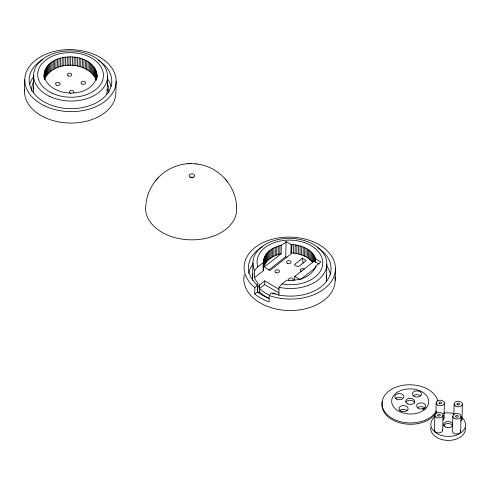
<?xml version="1.0" encoding="UTF-8"?>
<svg xmlns="http://www.w3.org/2000/svg" width="490" height="490" viewBox="0 0 490 490"><rect width="100%" height="100%" fill="white"/><g stroke="black" fill="none" stroke-linecap="round" stroke-linejoin="round"><path stroke-width="0.73" d="M24.5 91.263L24.757 79.827M33.277 89.609L33.602 75.338M44.075 77.524C43.212 49.613 97.596 50.311 96.959 77.677M44.155 77.181L44.216 73.316M44.278 77.463L44.394 72.153M44.694 70.995L44.504 79.343C53.306 59.896 88.127 60.631 96.352 80.244M44.578 79.509L44.143 74.486M44.908 78.21L45.098 69.862M45.423 77.095L45.613 68.747M46.042 76.011L46.232 67.663M46.771 74.952L46.96 66.603M47.597 73.935L47.787 65.587M48.522 72.949L48.712 64.6M49.539 72.018L49.729 63.669M50.648 71.13L50.831 62.781M51.836 70.291L52.026 61.942M53.11 69.513L53.3 61.164M54.451 68.79L54.641 60.442M55.866 68.128L56.056 59.786M57.342 67.54L57.532 59.192M58.874 67.014L59.063 58.665M60.454 66.554L60.644 58.206M62.077 66.168L62.267 57.82M63.737 65.856L63.927 57.508M65.427 65.617L65.617 57.269M67.136 65.458L67.326 57.11M68.857 65.372L69.047 57.024M70.585 65.366L70.774 57.018M72.312 65.433L72.502 57.085M74.033 65.574L74.223 57.232M75.736 65.801L75.925 57.453M77.42 66.095L77.61 57.747M79.074 66.462L79.264 58.114M80.685 66.903L80.874 58.555M82.259 67.418L82.442 59.07M83.778 67.994L83.968 59.645M85.236 68.643L85.425 60.295M86.638 69.347L86.828 60.999M87.967 70.113L88.157 61.765M89.217 70.94L89.407 62.591M90.393 71.816L90.583 63.467M91.477 72.741L91.667 64.392M92.475 73.714L92.665 65.366M93.376 74.725L93.566 66.377M94.184 75.772L94.374 67.424M94.882 76.857L95.072 68.508M95.483 77.965L95.672 69.617M95.973 79.092L96.163 70.744M96.371 79.484L96.542 71.895M96.653 79.888L96.812 73.059M96.879 78.02L96.965 74.229M107.181 90.889L107.506 76.618M116.136 81.407L115.879 92.843A45.699 30.993 1.3 0 1 68.355 123.002A45.699 30.993 1.3 0 1 24.623 89.235M252.601 277.083L252.926 262.812M256.858 285.278L258.199 283.453L257.569 282.742A36.958 25.064 1.3 0 1 254.629 278.216L254.579 270.407L254.114 269.316A36.958 25.064 1.3 0 1 286.932 238.428A36.958 25.064 1.3 0 1 326.665 266.272A36.958 25.064 1.3 0 1 280.047 287.495L279.055 287.269L278.877 295.335M317.244 247.493A41.325 28.028 1.3 0 1 323.957 284.255A41.325 28.028 1.3 0 1 271.221 292.91L269.255 295.531L269.114 301.889A45.699 30.993 1.3 0 1 255.051 294.282L254.714 293.994L254.855 287.642L257.728 285.376L256.803 284.586A41.325 28.028 1.3 0 1 262.756 246.55M257.495 292.156L257.587 287.985L259.529 284.837L259.516 288.586L260.141 289.192A36.958 25.064 1.3 0 0 268.869 294.925M254.714 293.994L257.587 291.728L257.728 285.376M258.598 293.051L259.369 291.795L259.529 284.837M254.414 277.72L263.289 270.725C262.732 263.871 263.014 255.676 269.047 251.137C273.886 246.286 281.579 246.77 286.099 241.588L291.103 244.528C301.154 244.933 315.683 250.151 315.67 262.034M263.289 270.725L263.718 259.627M263.528 267.969L264.012 258.469M263.822 266.817L264.226 265.684L264.416 257.336M264.226 265.684L264.741 264.569L264.931 256.221M259.516 288.586L264.625 284.561L264.71 280.88L278.926 289.229M264.741 264.569L265.366 263.479L265.555 255.131M265.366 263.479L266.088 262.426L266.278 254.077M266.088 262.426L266.915 261.403L267.105 253.054M266.915 261.403L267.84 260.423L268.03 252.074M267.84 260.423L268.857 259.486L269.047 251.137M268.857 259.486L269.966 258.598L270.155 250.255M269.966 258.598L271.16 257.764L271.35 249.416M271.16 257.764L272.428 256.987L272.618 248.638M272.428 256.987L273.775 256.264L273.965 247.916M273.775 256.264L275.19 255.602L275.38 247.254M275.19 255.602L276.666 255.008L276.856 246.66M276.666 255.008L278.197 254.482L278.387 246.133M278.197 254.482L279.778 254.028L279.968 245.68M291.103 244.528L290.913 252.877L291.74 253.367L270.045 270.462L264.208 267.038L281.131 253.704L281.321 245.355M268.747 270.1L285.756 256.693L286.099 241.588M312.889 253.851L312.7 262.199C307.506 256.141 299.396 253.434 291.636 252.907L291.826 244.559M293.357 253.048L293.547 244.7M295.06 253.269L295.25 244.92M294.674 280.151L294.76 276.44L314.182 261.133L319.119 264.03M296.744 253.569L296.928 245.221M298.392 253.936L298.582 245.588M300.009 254.377L300.199 246.029M301.577 254.886L301.767 246.537M303.096 255.468L303.286 247.119M304.56 256.111L304.749 247.762M305.956 256.821L306.146 248.473M307.285 257.587L307.475 249.239M308.541 258.414L308.731 250.065M309.711 259.29L309.901 250.941M310.801 260.214L310.991 251.866M311.799 261.188L311.989 252.84M313.539 261.727L313.692 254.898M314.274 261.293L314.396 255.982M314.886 261.642L314.99 257.085M315.395 262.015L315.48 258.218M315.75 267.883L315.903 265.911L320.858 262.003L315.738 258.996M326.505 278.363L326.83 264.086M335.203 280.317L335.46 268.881M434.489 430.042L434.832 415.116M435.904 413.376L436.143 402.927M442.709 430.134L443.046 415.208M444.02 417.946L444.357 403.025M452.821 416.224L452.484 431.151A4.11 2.787 1.3 0 0 457.127 433.969A4.11 2.787 1.3 0 0 460.557 430.526M453.899 414.485L454.132 404.042M460.698 431.249L461.035 416.322M462.009 419.06L462.352 404.134M97.008 75.405C93.161 98.57 52.363 98.392 44.615 77.996M263.534 260.79L263.479 262.377L257.832 266.829L254.579 270.407M146.069 202.719C147.325 193.93 151.177 185.496 157.137 178.899M315.787 266.364C311.573 277.646 297.675 281.174 286.773 280.176L281.995 283.943L279.055 287.269M272.336 294.012L273.12 292.959L275.313 293.675M157.223 178.807C165.234 169.681 177.104 164.101 189.238 163.666M155.857 180.345L158.46 177.417M259.602 284.904L264.71 280.88M302.428 258.255L294.312 264.649L298.116 266.897L306.238 260.502L302.428 258.255L303.145 263.161M315.027 268.104L300.315 279.698L294.76 276.44M424.542 409.579L423.746 410.185A18.54 12.575 1.3 0 1 392.588 405.163A18.54 12.575 1.3 0 1 413.572 389.121A18.54 12.575 1.3 0 1 424.542 409.579L422.649 408.507M279.778 254.028L281.131 253.704M191.118 163.629L195.302 163.819M186.941 163.813L187.296 163.795M189.024 163.672L191.186 163.623M290.913 252.877L291.636 252.907M197.017 164.015C218.246 166.349 235.874 185.471 236.566 206.811M195.087 163.801L197.378 164.052M281.995 283.943L283.251 284.163A32.867 22.289 1.3 0 0 322.671 264.441A32.867 22.289 1.3 0 0 287.991 240.143A32.867 22.289 1.3 0 0 257.624 266.205L257.832 266.829M285.756 256.693L287.048 257.458M264.625 284.561L278.841 292.91M423.121 408.77L424.493 409.615M254.855 287.642L253.318 286.325A45.699 30.993 1.3 0 1 277.309 238.116A45.699 30.993 1.3 0 1 335.258 271.576A45.699 30.993 1.3 0 1 269.255 295.531M257.587 291.728L258.359 292.383A41.325 28.028 1.3 0 0 268.698 298.355M259.369 291.795L260.068 292.469A36.958 25.064 1.3 0 0 268.796 298.208M225.204 178.954L226.374 180.4M226.454 180.492L227.672 181.992M326.224 275.086A36.958 25.064 1.3 0 1 326.15 281.628M252.877 280.36A36.958 25.064 1.3 0 1 252.95 273.818M334.964 276.942A45.699 30.993 1.3 0 1 288.671 310.507A45.699 30.993 1.3 0 1 244.259 274.7M248.626 273.353A41.325 28.028 1.3 0 1 252.626 264.686M326.75 265.966A41.325 28.028 1.3 0 1 330.56 274.774M289.216 280.427A2.279 1.544 1.3 0 1 289.449 278.253A2.279 1.544 1.3 0 1 292.659 278.455A2.279 1.544 1.3 0 1 292.426 280.629M301.852 271.699A2.279 1.544 1.3 0 1 300.719 269.359A2.279 1.544 1.3 0 1 304.321 269.261M461.837 417.511A17.377 11.784 1.3 0 1 459.822 433.503A17.377 11.784 1.3 0 1 436.131 432.964A17.377 11.784 1.3 0 1 434.838 416.898M443.352 413.235A17.377 11.784 1.3 0 1 453.795 413.536M465.377 427.788A17.377 11.784 1.3 0 1 448.264 440.418A17.377 11.784 1.3 0 1 430.747 427.617M443.646 426.018A4.551 3.087 1.3 0 1 447.75 423.544A4.551 3.087 1.3 0 1 452.405 425.632M442.568 429.412A4.11 2.787 1.3 0 1 438.605 432.872A4.11 2.787 1.3 0 1 434.63 429.32M461.868 418.338A4.11 2.787 1.3 0 1 460.808 421.014M443.879 417.223A4.11 2.787 1.3 0 1 442.819 419.906M436.486 410.871A28.138 19.086 1.3 0 1 431.923 416.206L430.71 417.137A28.138 19.086 1.3 0 1 386.947 414.387A28.138 19.086 1.3 0 1 399.601 386.034A28.138 19.086 1.3 0 1 437.889 401.059M436.461 412.2A28.138 19.086 1.3 0 1 431.892 417.535L430.679 418.46A28.138 19.086 1.3 0 1 397.715 422.172A28.138 19.086 1.3 0 1 382.335 401.776M406.038 401.984A4.551 3.087 1.3 0 1 410.963 400.324A4.551 3.087 1.3 0 1 414.687 403.154M399.76 410.571A4.551 3.087 1.3 0 1 406.97 410.406M395.51 398.584A4.551 3.087 1.3 0 1 402.719 398.419M413.101 395.92A4.551 3.087 1.3 0 1 420.31 395.755M417.351 407.907A4.551 3.087 1.3 0 1 425.21 408.421M107.12 89.247A36.958 25.064 1.3 0 1 106.832 94.154M33.559 92.886A36.958 25.064 1.3 0 1 33.528 86.883M31.666 90.724A38.6 26.172 1.3 0 1 33.51 81.738M107.12 83.012A38.6 26.172 1.3 0 1 108.719 92.628M100.511 61.752A41.325 28.028 1.3 0 1 98.527 101.528A41.325 28.028 1.3 0 1 39.88 99.103A41.325 28.028 1.3 0 1 42.93 59.37M98.429 60.331A41.325 28.028 1.3 0 1 99.409 60.974M29.761 84.078A41.325 28.028 1.3 0 1 34.153 76.14M107.426 78.492A41.325 28.028 1.3 0 1 111.12 86.693M70.866 93.419A2.279 1.544 1.3 0 1 69.537 91.312A2.279 1.544 1.3 0 1 72.728 90.638A2.279 1.544 1.3 0 1 73.5 92.861M236.474 206.976A45.515 30.864 1.3 0 1 189.41 239.788A45.515 30.864 1.3 0 1 146.179 203.564M189.9 177.454A3.669 2.487 1.3 0 1 193.777 177.539M423.14 408.764L422.013 409.003A4.551 3.087 1.3 0 1 416.782 405.126A4.551 3.087 1.3 0 1 424.083 403.607A4.551 3.087 1.3 0 1 423.14 408.764M287.563 263.43A2.279 1.544 1.3 0 0 291.109 262.309A2.279 1.544 1.3 0 0 287.844 260.766A2.279 1.544 1.3 0 0 287.563 263.43M275.894 272.624A2.279 1.544 1.3 0 0 279.447 271.503A2.279 1.544 1.3 0 0 276.182 269.959A2.279 1.544 1.3 0 0 275.894 272.624M445.226 426.937A4.551 3.087 1.3 0 0 452.65 425.222A4.551 3.087 1.3 0 0 446.635 421.694A4.551 3.087 1.3 0 0 445.226 426.937M438.054 415.857A1.366 0.925 1.3 0 0 440.283 415.342A1.366 0.925 1.3 0 0 438.477 414.283A1.366 0.925 1.3 0 0 438.054 415.857M439.371 403.668A1.366 0.925 1.3 0 0 441.594 403.154A1.366 0.925 1.3 0 0 439.793 402.1A1.366 0.925 1.3 0 0 439.371 403.668M456.043 416.972A1.366 0.925 1.3 0 0 458.273 416.457A1.366 0.925 1.3 0 0 456.466 415.398A1.366 0.925 1.3 0 0 456.043 416.972M457.36 404.783A1.366 0.925 1.3 0 0 459.583 404.268A1.366 0.925 1.3 0 0 457.783 403.209A1.366 0.925 1.3 0 0 457.36 404.783M436.039 417.1A4.11 2.787 1.3 0 0 442.905 415.93A4.11 2.787 1.3 0 0 437.87 412.458A4.11 2.787 1.3 0 0 436.039 417.1M454.028 418.209A4.11 2.787 1.3 0 0 460.9 417.039A4.11 2.787 1.3 0 0 455.859 413.572A4.11 2.787 1.3 0 0 454.028 418.209M455.339 406.02A4.11 2.787 1.3 0 0 462.211 404.856A4.11 2.787 1.3 0 0 457.176 401.384A4.11 2.787 1.3 0 0 455.339 406.02M437.35 404.912A4.11 2.787 1.3 0 0 444.222 403.742A4.11 2.787 1.3 0 0 439.187 400.269A4.11 2.787 1.3 0 0 437.35 404.912M407.251 403.668A4.551 3.087 1.3 0 0 414.675 401.953A4.551 3.087 1.3 0 0 408.66 398.419A4.551 3.087 1.3 0 0 407.251 403.668M401.016 411.135A4.551 3.087 1.3 0 0 408.127 408.923A4.551 3.087 1.3 0 0 401.635 405.812A4.551 3.087 1.3 0 0 401.016 411.135M396.765 399.148A4.551 3.087 1.3 0 0 403.876 396.937A4.551 3.087 1.3 0 0 397.384 393.825A4.551 3.087 1.3 0 0 396.765 399.148M414.356 396.477A4.551 3.087 1.3 0 0 421.474 394.266A4.551 3.087 1.3 0 0 414.975 391.155A4.551 3.087 1.3 0 0 414.356 396.477M44.78 105.944A45.699 30.993 1.3 0 0 116.02 83.435A45.699 30.993 1.3 0 0 50.544 52.473A45.699 30.993 1.3 0 0 44.78 105.944M52.118 93.161A32.867 22.289 1.3 0 0 103.347 76.967A32.867 22.289 1.3 0 0 56.264 54.702A32.867 22.289 1.3 0 0 52.118 93.161M49.796 96.463A36.958 25.064 1.3 0 0 107.408 78.253A36.958 25.064 1.3 0 0 54.457 53.214A36.958 25.064 1.3 0 0 49.796 96.463M82.002 84.035A2.279 1.544 1.3 0 0 85.548 82.914A2.279 1.544 1.3 0 0 82.289 81.377A2.279 1.544 1.3 0 0 82.002 84.035M68.239 75.956A2.279 1.544 1.3 0 0 71.785 74.835A2.279 1.544 1.3 0 0 68.526 73.298A2.279 1.544 1.3 0 0 68.239 75.956M56.577 85.15A2.279 1.544 1.3 0 0 60.123 84.029A2.279 1.544 1.3 0 0 56.865 82.485A2.279 1.544 1.3 0 0 56.577 85.15M190.383 177.294A2.762 1.874 1.3 0 0 194.634 175.861A2.762 1.874 1.3 0 0 190.616 174.054A2.762 1.874 1.3 0 0 190.383 177.294"/></g></svg>
